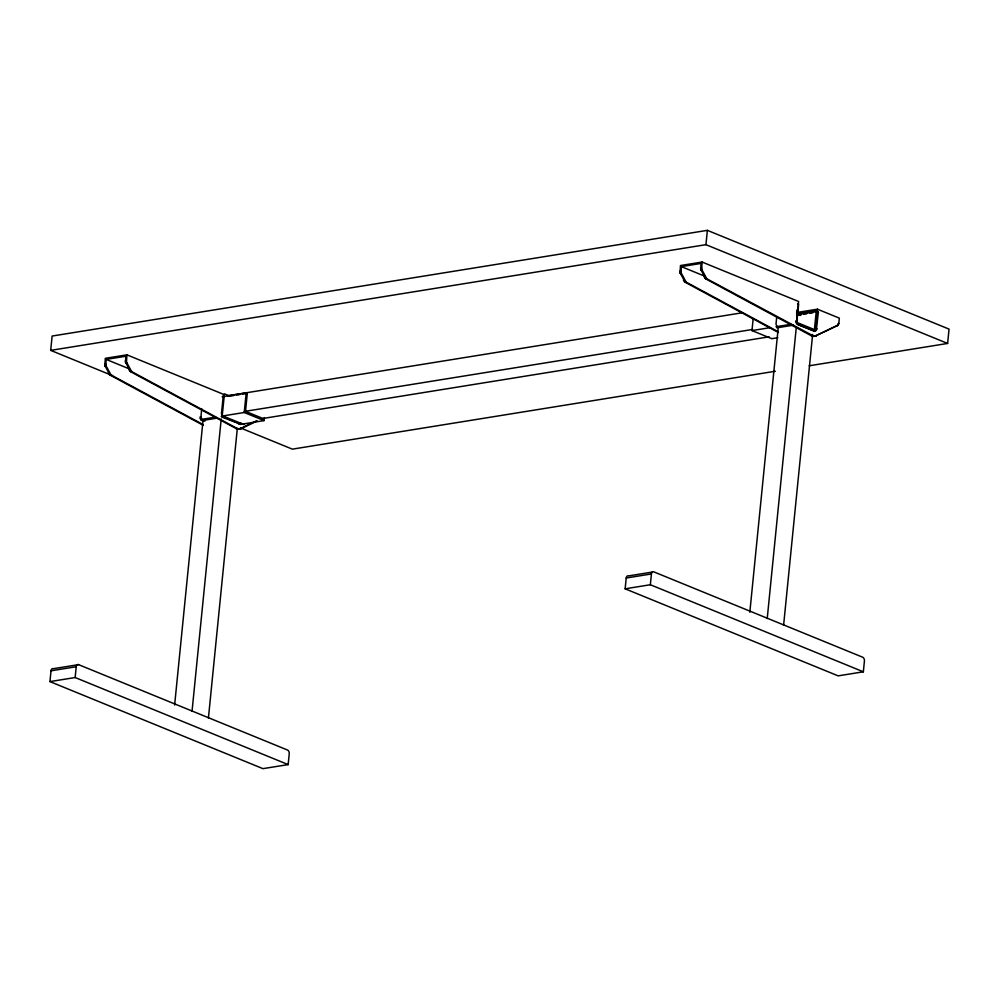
<?xml version="1.0" encoding="UTF-8"?>
<svg xmlns="http://www.w3.org/2000/svg" width="999" height="999" viewBox="0 0 999 999"><rect width="100%" height="100%" fill="white"/><g stroke="black" fill="none" stroke-linecap="round" stroke-linejoin="round"><path stroke-width="1.5" d="M203.259 425.312L110.015 375.062L104.858 365.559L105.295 358.329L126.923 354.845L223.401 394.28L221.466 413.673L222.153 416.296L239.435 423.726L241.134 423.064M202.847 424.425L110.964 374.912L105.819 365.409L106.131 359.403L125.837 356.231L125.524 362.225L130.669 371.728L236.263 428.633L241.258 428.658L257.155 420.879M239.96 429.046L237.225 428.484L131.631 371.578L126.486 362.075L126.923 354.845M778.446 332.517L685.202 282.267L680.044 272.764L680.481 265.534L702.11 262.05L798.601 301.486L796.665 320.879L797.339 323.501L814.635 330.931L816.32 330.269L818.393 311.963L816.358 310.577L796.653 313.748L800.761 315.434M778.034 331.631L686.151 282.118L681.006 272.615L681.318 266.608L701.023 263.436L700.711 269.43L705.868 278.933L811.45 335.839L815.147 336.251L812.824 336.351M813.785 336.188L706.817 278.783L701.673 269.28L702.11 262.05M112.55 375.661L50.687 350.374L52.123 336.051L707.367 230.344L949.05 329.121L947.614 343.444L809.19 365.784M49.95 681.605L51.024 670.804A3.084 2.035 80.8 0 1 53.372 668.693L78.571 664.635L287.475 750.012A3.084 2.035 80.8 0 1 289.235 753.795L288.162 764.597L262.949 768.656L49.95 681.605L75.15 677.534L288.162 764.597M75.15 677.534L76.224 666.745A3.084 2.035 80.8 0 1 78.571 664.635M204.882 421.253L200.662 419.53L201.736 408.791M174.625 705.032L203.034 420.404L216.783 418.181M192.033 711.363L221.216 418.993M208.416 718.056L237.287 428.783M264.36 417.582L264.061 420.591L244.243 412.5L246.191 392.919L222.153 396.79M246.191 392.919L247.302 393.369L245.504 411.363L263.074 418.544M626.223 578.009L651.423 573.95A3.084 2.035 80.8 0 1 653.758 571.84L862.674 657.217A3.084 2.035 80.8 0 1 864.422 661.001L863.348 671.803L838.149 675.861L625.137 588.811L626.223 578.009A3.084 2.035 80.8 0 1 628.558 575.899L652.285 572.077M863.348 671.803L650.349 584.74L651.423 573.95M947.614 343.444L705.943 244.668L707.367 230.344M777.809 337.712L771.802 338.686L751.985 330.582L753.184 318.531M776.747 316.646L775.998 324.213L777.534 327.547L776.585 327.697M749.824 612.237L778.233 327.61L793.506 325.15M796.628 312.812L796.927 309.865M767.22 618.568L796.253 327.747M783.603 625.262L812.637 334.44M816.358 310.577L814.385 329.595L796.815 322.415L798.613 304.42L797.514 303.971M797.264 312.437L817.444 309.19L817.219 311.476L796.653 314.76M815.571 329.757L817.332 312.075M798.201 324.213L797.239 324.363L814.61 331.106L815.733 329.22L817.444 312.125L816.183 311.601M814.185 336.401L837.637 325.499L838.81 323.401L839.335 318.132L817.444 309.19M816.445 335.864L815.496 336.014L838.198 325.037M238.998 429.195L256.194 421.029M814.322 330.12L816.97 328.833M50.687 350.374L705.943 244.668M104.733 363.973L105.694 363.823M125.399 360.639L126.361 360.489M679.919 271.179L680.881 271.029M700.586 267.844L701.548 267.695M104.72 364.76L105.682 364.61M125.387 361.426L126.349 361.276M679.919 271.978L680.868 271.815M700.586 268.644L701.535 268.481M104.858 365.559L105.819 365.409M125.524 362.225L126.486 362.075M680.044 272.764L681.006 272.615M700.711 269.43L701.673 269.28M105.12 366.308L106.081 366.146M125.787 362.974L126.748 362.812M680.319 273.514L681.268 273.351M700.973 270.18L701.935 270.017M108.229 373.002L109.191 372.852M128.896 369.667L129.845 369.518M683.416 280.207L684.377 280.057M704.083 276.873L705.044 276.723M108.729 373.863L109.678 373.713M129.395 370.542L130.345 370.379M683.915 281.081L684.877 280.919M704.582 277.747L705.531 277.585M109.328 374.563L110.29 374.413M129.995 371.241L130.956 371.079M684.515 281.78L685.476 281.618M705.182 278.446L706.143 278.284M110.015 375.062L110.964 374.912M130.669 371.728L131.631 371.578M685.202 282.267L686.151 282.118M705.868 278.933L706.817 278.783M227.735 395.779L742.17 312.787M230.769 396.041L233.778 395.554M236.775 395.067L239.785 394.58M242.794 394.093L247.302 393.369M800.661 314.76L796.553 314.81M803.683 314.273L806.717 313.786M809.752 313.299L812.786 312.812M817.444 312.125L818.393 311.963M199.85 417.17L200.799 417.008L202.347 420.342L201.386 420.492M796.665 320.879L795.704 321.041L795.816 322.44M199.962 418.556L200.911 418.406M244.355 411.463L752.622 329.458M200.662 419.53L215.697 417.095M221.703 416.133L244.243 412.5M751.985 330.582L770.017 327.672M776.023 326.71L791.058 324.275M796.378 323.651L797.339 323.501M221.191 416.446L223.014 417.008M838.81 323.401L837.637 324.475L838.598 324.313M815.733 329.22L816.695 329.071M836.675 325.649L837.637 325.499M262.912 418.481L769.118 336.813M815.359 330.419L816.32 330.269M222.053 417.157L239.435 423.726M813.673 331.081L815.559 330.944M240.022 424.475L264.061 420.591M236.263 428.633L237.225 428.484M811.45 335.839L812.412 335.689M237.637 429.145L238.586 428.983M240.297 428.808L241.258 428.658M775.349 371.241L292.37 449.15L240.584 427.984M51.024 670.804L76.224 666.745M625.137 588.811L650.349 584.74M238.486 423.876L239.423 423.901M681.318 266.608L704.357 276.036M798.363 324.7L813.998 331.094M229.87 396.079L224.425 393.843L222.24 415.709L244.031 424.612M106.131 359.403L129.171 368.818"/></g></svg>
